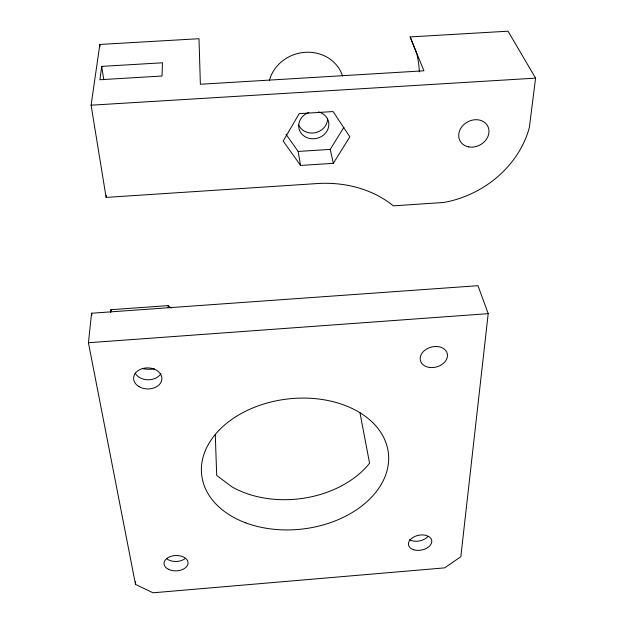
<?xml version="1.0" encoding="UTF-8"?>
<svg xmlns="http://www.w3.org/2000/svg" width="624" height="624" viewBox="0 0 624 624"><rect width="100%" height="100%" fill="white"/><g stroke="black" fill="none" stroke-linecap="round" stroke-linejoin="round"><path stroke-width="0.94" d="M168.145 307.554L168.176 305.62L110.9 309.699L110.651 312.585M135.509 584.407L88.421 342.732L91.595 313.225L477.976 285.691L488.202 313.654L460.824 556.756L444.6 567.871L152.989 592.8L135.509 584.407L135.626 581.513M419.359 71.877A114.683 105.37 -15.9 0 0 416.855 53.882L410.132 36.917L508.03 31.2L535.579 78.125L529.355 127.499A97.781 83.647 -27.4 0 1 443.758 202.472L393.307 205.85A103.436 83.795 -10 0 0 317.725 183.526L106.111 197.395L106.314 195.46M101.72 66.378L99.918 79.732L162.022 76.027L162.458 62.79L101.72 66.378L103.763 79.786M106.111 197.395L91.096 105.191L99.848 44.452L198.986 38.711L200.382 84.256L423.914 70.801L410.132 36.917M333.325 163.332L349.838 136.843L333.099 111.556L299.185 113.662L283.179 141.063L300.565 165.446L333.325 163.332L330.252 149.393L343.855 127.312M88.421 342.732L488.202 313.654M286.034 134.316L298.147 151.445L330.252 149.393M91.096 105.191L535.579 78.125M168.176 305.62L171.21 308.069M359.97 412.753L369.564 463.219A91.143 65.099 -6.8 0 1 232.011 486.899L216.7 475.433L215.288 434.905M91.595 313.225L91.954 315.136M298.147 151.445L300.565 165.446M110.9 309.699L111.228 311.618M99.848 44.452L100.136 46.363M185.242 558.511A11.911 7.683 -2 0 1 166.436 558.503M427.799 536.593A11.716 7.535 -11.2 0 1 409.562 539.69M160.883 373.69A13.993 10.499 1.5 0 1 147.857 379.79A13.993 10.499 1.5 0 1 135.112 373.074M154.526 368.909A27.339 20.849 1.8 0 1 142.311 368.612M327.553 118.638A15.031 13.494 -14.5 0 1 315.284 132.678A15.031 13.494 -14.5 0 1 298.592 124.792M269.389 80.41A38.15 34.975 -15.7 0 1 305.432 52.299A38.15 34.975 -15.7 0 1 342.56 76.011M318.435 111.938A15.163 13.564 -14.3 0 1 326.009 132.506A15.163 13.564 -14.3 0 1 301.681 133.871A15.163 13.564 -14.3 0 1 308.864 112.468M245.84 522.896A93.99 65.442 -6.8 0 0 388.635 460.216A93.99 65.442 -6.8 0 0 250.606 408.899A93.99 65.442 -6.8 0 0 245.84 522.896M429.437 367.442A13.884 10.273 -15.2 0 0 447.221 353.418A13.884 10.273 -15.2 0 0 424.804 350.267A13.884 10.273 -15.2 0 0 429.437 367.442M168.332 569.252A12.02 7.683 -2.1 0 0 187.863 564.236A12.02 7.683 -2.1 0 0 171.881 556.062A12.02 7.683 -2.1 0 0 168.332 569.252M413.728 549.775A11.817 7.535 -11.2 0 0 431.785 541.733A11.817 7.535 -11.2 0 0 414.851 536.468A11.817 7.535 -11.2 0 0 413.728 549.775M138.863 386.521A14.134 10.53 1.3 0 0 161.71 380.203A14.134 10.53 1.3 0 0 142.662 368.534A14.134 10.53 1.3 0 0 138.863 386.521M468.624 146.874A15.694 13.096 -28.4 0 0 488.764 129.067A15.694 13.096 -28.4 0 0 464.147 124.324A15.694 13.096 -28.4 0 0 468.624 146.874"/></g></svg>
